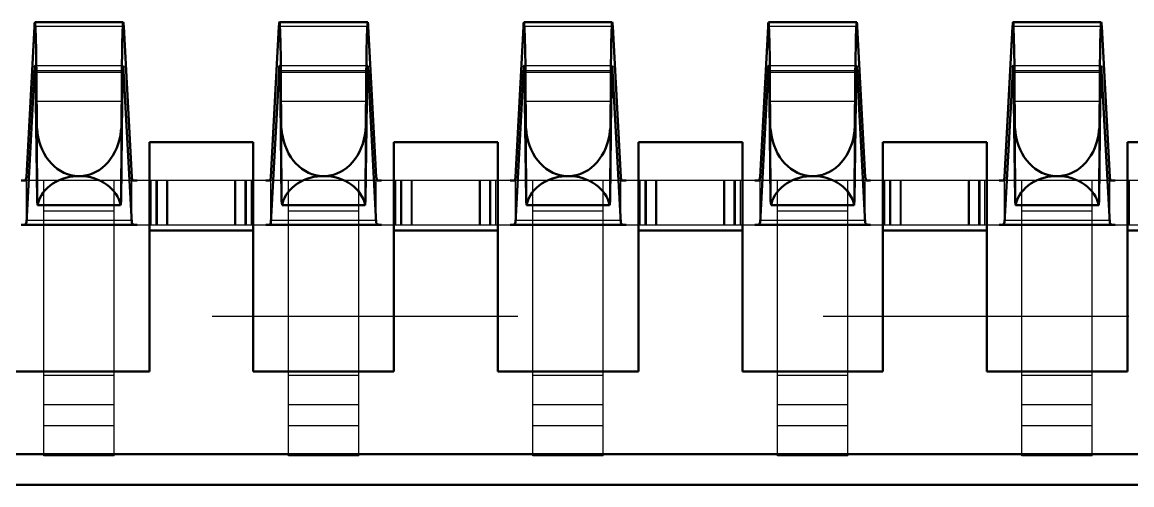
# Model space of a CAD drawing. Header units: millimetres. Extents: x -27 to 31.5, y -2.8 to 12.3.
# Drawn here: x -1.386 to 2.244, y -2.8 to -1.288 of the extents above; entities that cross this region are included whole.
import ezdxf

# ---------------------------------------------------------------- set-up
doc = ezdxf.new("R2010")
doc.units = ezdxf.units.MM
doc.linetypes.add('Dashed', pattern=[2, 1, -1])
for name, color, linetype, lineweight in [('AM_0', 7, 'Continuous', 50), ('AM_4', 3, 'Continuous', 25), ('AM_9', 6, 'Dashed', 25)]:
    doc.layers.add(name, color=color, linetype=linetype, lineweight=lineweight)

# ---------------------------------------------------------------- blocks, each defined once
blk = doc.blocks.new('1_ERF8_C_211_05_0_060PN_0_in_ERF8_060_05_0_L_DV_TR_4')
at = {"layer": 'AM_0'}
for p, q in [((-1.3722, -1.7948), (-1.346, -1.302)), ((-1.0556, -1.288), (-1.3444, -1.288)), ((-1.054, -1.302), (-1.0278, -1.7948)), ((-0.5722, -1.7948), (-0.546, -1.302)), ((-0.2556, -1.288), (-0.5444, -1.288)), ((-0.254, -1.302), (-0.2278, -1.7948)), ((0.2278, -1.7948), (0.254, -1.302)), ((0.5444, -1.288), (0.2556, -1.288)), ((0.546, -1.302), (0.5722, -1.7948)), ((1.0278, -1.7948), (1.054, -1.302)), ((1.3444, -1.288), (1.0556, -1.288)), ((1.346, -1.302), (1.3722, -1.7948)), ((1.8278, -1.7948), (1.854, -1.302)), ((2.1444, -1.288), (1.8556, -1.288)), ((2.146, -1.302), (2.1722, -1.7948)), ((-1.3455, -1.447), (-1.3722, -1.9438)), ((-1.3429, -1.447), (-1.3455, -1.447)), ((-1.3375, -1.8698), (-1.3396, -1.4519)), ((-1.0625, -1.8698), (-1.0604, -1.4519)), ((-1.0545, -1.447), (-1.0571, -1.447)), ((-1.0278, -1.9438), (-1.0545, -1.447)), ((-0.5455, -1.447), (-0.5722, -1.9438)), ((-0.5429, -1.447), (-0.5455, -1.447)), ((-0.5375, -1.8698), (-0.5396, -1.4519)), ((-0.2625, -1.8698), (-0.2604, -1.4519)), ((-0.2545, -1.447), (-0.2571, -1.447)), ((-0.2278, -1.9438), (-0.2545, -1.447)), ((0.2545, -1.447), (0.2278, -1.9438)), ((0.2571, -1.447), (0.2545, -1.447)), ((0.2604, -1.4519), (0.2625, -1.8698)), ((0.5375, -1.8698), (0.5396, -1.4519)), ((0.5455, -1.447), (0.5429, -1.447)), ((0.5722, -1.9438), (0.5455, -1.447)), ((1.0545, -1.447), (1.0278, -1.9438)), ((1.0571, -1.447), (1.0545, -1.447)), ((1.0604, -1.4519), (1.0625, -1.8698)), ((1.3375, -1.8698), (1.3396, -1.4519)), ((1.3455, -1.447), (1.3429, -1.447)), ((1.3722, -1.9438), (1.3455, -1.447)), ((1.8545, -1.447), (1.8278, -1.9438)), ((1.8571, -1.447), (1.8545, -1.447)), ((1.8625, -1.8698), (1.8604, -1.4519)), ((2.1375, -1.8698), (2.1396, -1.4519)), ((2.1455, -1.447), (2.1429, -1.447)), ((2.1722, -1.9438), (2.1455, -1.447)), ((-1.3375, -1.8698), (-1.3412, -1.547)), ((-1.0588, -1.547), (-1.0625, -1.8698)), ((-0.5375, -1.8698), (-0.5412, -1.547)), ((-0.2588, -1.547), (-0.2625, -1.8698)), ((0.2625, -1.8698), (0.2588, -1.547)), ((0.5412, -1.547), (0.5375, -1.8698)), ((1.0625, -1.8698), (1.0588, -1.547)), ((1.3412, -1.547), (1.3375, -1.8698)), ((1.8625, -1.8698), (1.8588, -1.547)), ((2.1412, -1.547), (2.1375, -1.8698)), ((-1.3751, -1.805), (-1.3896, -1.805)), ((-1.1919, -1.791), (-1.2081, -1.791)), ((-1.0104, -1.805), (-1.0249, -1.805)), ((-0.5751, -1.805), (-0.5896, -1.805)), ((-0.3919, -1.791), (-0.4081, -1.791)), ((-0.2104, -1.805), (-0.2249, -1.805)), ((0.2249, -1.805), (0.2104, -1.805)), ((0.4081, -1.791), (0.3919, -1.791)), ((0.5896, -1.805), (0.5751, -1.805)), ((1.0249, -1.805), (1.0104, -1.805)), ((1.2081, -1.791), (1.1919, -1.791)), ((1.3896, -1.805), (1.3751, -1.805)), ((1.8249, -1.805), (1.8104, -1.805)), ((2.0081, -1.791), (1.9919, -1.791)), ((2.1896, -1.805), (2.1751, -1.805)), ((-1.0641, -1.886), (-1.3359, -1.886)), ((-0.2641, -1.886), (-0.5359, -1.886)), ((0.5359, -1.886), (0.2641, -1.886)), ((1.3359, -1.886), (1.0641, -1.886)), ((2.1359, -1.886), (1.8641, -1.886)), ((-1.3896, -1.95), (-1.0104, -1.95)), ((-1.3828, -1.95), (-1.3817, -1.95)), ((-1.0183, -1.95), (-1.0172, -1.95)), ((-0.5896, -1.95), (-0.2104, -1.95)), ((-0.5828, -1.95), (-0.5817, -1.95)), ((-0.2183, -1.95), (-0.2172, -1.95)), ((0.2104, -1.95), (0.5896, -1.95)), ((0.2172, -1.95), (0.2183, -1.95)), ((0.5817, -1.95), (0.5828, -1.95)), ((1.0104, -1.95), (1.3896, -1.95)), ((1.0172, -1.95), (1.0183, -1.95)), ((1.3817, -1.95), (1.3828, -1.95)), ((1.8104, -1.95), (2.1896, -1.95)), ((1.8172, -1.95), (1.8183, -1.95)), ((2.1817, -1.95), (2.1828, -1.95))]:
    blk.add_line(p, q, dxfattribs=at)
for points in [[(-1.346, -1.302), (-1.3455, -1.294), (-1.3449, -1.2893), (-1.3444, -1.288)], [(-1.3444, -1.288), (-1.3439, -1.2897), (-1.3433, -1.2948), (-1.3428, -1.3032), (-1.3423, -1.315), (-1.3418, -1.33), (-1.3413, -1.3481), (-1.3408, -1.3692), (-1.3404, -1.393), (-1.34, -1.4195), (-1.3396, -1.4484), (-1.3396, -1.4519)], [(-1.0604, -1.4519), (-1.06, -1.4227), (-1.0596, -1.396), (-1.0592, -1.3718), (-1.0588, -1.3504), (-1.0583, -1.3319), (-1.0578, -1.3166), (-1.0572, -1.3044), (-1.0567, -1.2956), (-1.0562, -1.2901), (-1.0556, -1.288), (-1.0556, -1.288)], [(-1.0556, -1.288), (-1.055, -1.2896), (-1.0545, -1.2946), (-1.054, -1.302)], [(-0.546, -1.302), (-0.5455, -1.294), (-0.5449, -1.2893), (-0.5444, -1.288)], [(-0.5444, -1.288), (-0.5439, -1.2897), (-0.5433, -1.2948), (-0.5428, -1.3032), (-0.5423, -1.315), (-0.5418, -1.33), (-0.5413, -1.3481), (-0.5408, -1.3692), (-0.5404, -1.393), (-0.54, -1.4195), (-0.5396, -1.4484), (-0.5396, -1.4519)], [(-0.2604, -1.4519), (-0.26, -1.4227), (-0.2596, -1.396), (-0.2592, -1.3718), (-0.2588, -1.3504), (-0.2583, -1.3319), (-0.2578, -1.3166), (-0.2572, -1.3044), (-0.2567, -1.2956), (-0.2562, -1.2901), (-0.2556, -1.288), (-0.2556, -1.288)], [(-0.2556, -1.288), (-0.255, -1.2896), (-0.2545, -1.2946), (-0.254, -1.302)], [(0.254, -1.302), (0.2545, -1.294), (0.2551, -1.2893), (0.2556, -1.288)], [(0.2556, -1.288), (0.2561, -1.2897), (0.2567, -1.2948), (0.2572, -1.3032), (0.2577, -1.315), (0.2582, -1.33), (0.2587, -1.3481), (0.2592, -1.3692), (0.2596, -1.393), (0.26, -1.4195), (0.2604, -1.4484), (0.2604, -1.4519)], [(0.5396, -1.4519), (0.54, -1.4227), (0.5404, -1.396), (0.5408, -1.3718), (0.5412, -1.3504), (0.5417, -1.3319), (0.5422, -1.3166), (0.5428, -1.3044), (0.5433, -1.2956), (0.5438, -1.2901), (0.5444, -1.288), (0.5444, -1.288)], [(0.5444, -1.288), (0.545, -1.2896), (0.5455, -1.2946), (0.546, -1.302)], [(1.054, -1.302), (1.0545, -1.294), (1.0551, -1.2893), (1.0556, -1.288)], [(1.0556, -1.288), (1.0561, -1.2897), (1.0567, -1.2948), (1.0572, -1.3032), (1.0577, -1.315), (1.0582, -1.33), (1.0587, -1.3481), (1.0592, -1.3692), (1.0596, -1.393), (1.06, -1.4195), (1.0604, -1.4484), (1.0604, -1.4519)], [(1.3396, -1.4519), (1.34, -1.4227), (1.3404, -1.396), (1.3408, -1.3718), (1.3412, -1.3504), (1.3417, -1.3319), (1.3422, -1.3166), (1.3428, -1.3044), (1.3433, -1.2956), (1.3438, -1.2901), (1.3444, -1.288), (1.3444, -1.288)], [(1.3444, -1.288), (1.345, -1.2896), (1.3455, -1.2946), (1.346, -1.302)], [(1.854, -1.302), (1.8545, -1.294), (1.8551, -1.2893), (1.8556, -1.288)], [(1.8556, -1.288), (1.8561, -1.2897), (1.8567, -1.2948), (1.8572, -1.3032), (1.8577, -1.315), (1.8582, -1.33), (1.8587, -1.3481), (1.8592, -1.3692), (1.8596, -1.393), (1.86, -1.4195), (1.8604, -1.4484), (1.8604, -1.4519)], [(2.1396, -1.4519), (2.14, -1.4227), (2.1404, -1.396), (2.1408, -1.3718), (2.1412, -1.3504), (2.1417, -1.3319), (2.1422, -1.3166), (2.1428, -1.3044), (2.1433, -1.2956), (2.1438, -1.2901), (2.1444, -1.288), (2.1444, -1.288)], [(2.1444, -1.288), (2.145, -1.2896), (2.1455, -1.2946), (2.146, -1.302)], [(-1.3455, -1.447), (-1.3452, -1.44), (-1.3449, -1.4348), (-1.3446, -1.4316), (-1.3443, -1.4302), (-1.3442, -1.4302)], [(-1.3442, -1.4302), (-1.3439, -1.4312), (-1.3436, -1.4341), (-1.3433, -1.4389), (-1.343, -1.4457), (-1.3427, -1.4542), (-1.3424, -1.4645), (-1.3422, -1.4765), (-1.3419, -1.4901), (-1.3417, -1.5052), (-1.3415, -1.5217), (-1.3413, -1.5394), (-1.3412, -1.547)], [(-1.0588, -1.547), (-1.0586, -1.5288), (-1.0584, -1.5118), (-1.0582, -1.4961), (-1.0579, -1.4819), (-1.0577, -1.4693), (-1.0574, -1.4582), (-1.0571, -1.449), (-1.0568, -1.4415), (-1.0565, -1.4359), (-1.0562, -1.4322), (-1.0559, -1.4304), (-1.0558, -1.4302)], [(-1.0558, -1.4302), (-1.0555, -1.4312), (-1.0552, -1.4341), (-1.0549, -1.4389), (-1.0546, -1.4457), (-1.0545, -1.447)], [(-0.5455, -1.447), (-0.5452, -1.44), (-0.5449, -1.4348), (-0.5446, -1.4316), (-0.5443, -1.4302), (-0.5442, -1.4302)], [(-0.5442, -1.4302), (-0.5439, -1.4312), (-0.5436, -1.4341), (-0.5433, -1.4389), (-0.543, -1.4457), (-0.5427, -1.4542), (-0.5424, -1.4645), (-0.5422, -1.4765), (-0.5419, -1.4901), (-0.5417, -1.5052), (-0.5415, -1.5217), (-0.5413, -1.5394), (-0.5412, -1.547)], [(-0.2588, -1.547), (-0.2586, -1.5288), (-0.2584, -1.5118), (-0.2582, -1.4961), (-0.2579, -1.4819), (-0.2577, -1.4693), (-0.2574, -1.4582), (-0.2571, -1.449), (-0.2568, -1.4415), (-0.2565, -1.4359), (-0.2562, -1.4322), (-0.2559, -1.4304), (-0.2558, -1.4302)], [(-0.2558, -1.4302), (-0.2555, -1.4312), (-0.2552, -1.4341), (-0.2549, -1.4389), (-0.2546, -1.4457), (-0.2545, -1.447)], [(0.2545, -1.447), (0.2548, -1.44), (0.2551, -1.4348), (0.2554, -1.4316), (0.2557, -1.4302), (0.2558, -1.4302)], [(0.2558, -1.4302), (0.2561, -1.4312), (0.2564, -1.4341), (0.2567, -1.4389), (0.257, -1.4457), (0.2573, -1.4542), (0.2576, -1.4645), (0.2578, -1.4765), (0.2581, -1.4901), (0.2583, -1.5052), (0.2585, -1.5217), (0.2587, -1.5394), (0.2588, -1.547)], [(0.5412, -1.547), (0.5414, -1.5288), (0.5416, -1.5118), (0.5418, -1.4961), (0.5421, -1.4819), (0.5423, -1.4693), (0.5426, -1.4582), (0.5429, -1.449), (0.5432, -1.4415), (0.5435, -1.4359), (0.5438, -1.4322), (0.5441, -1.4304), (0.5442, -1.4302)], [(0.5442, -1.4302), (0.5445, -1.4312), (0.5448, -1.4341), (0.5451, -1.4389), (0.5454, -1.4457), (0.5455, -1.447)], [(1.0545, -1.447), (1.0548, -1.44), (1.0551, -1.4348), (1.0554, -1.4316), (1.0557, -1.4302), (1.0558, -1.4302)], [(1.0558, -1.4302), (1.0561, -1.4312), (1.0564, -1.4341), (1.0567, -1.4389), (1.057, -1.4457), (1.0573, -1.4542), (1.0576, -1.4645), (1.0578, -1.4765), (1.0581, -1.4901), (1.0583, -1.5052), (1.0585, -1.5217), (1.0587, -1.5394), (1.0588, -1.547)], [(1.3412, -1.547), (1.3414, -1.5288), (1.3416, -1.5118), (1.3418, -1.4961), (1.3421, -1.4819), (1.3423, -1.4693), (1.3426, -1.4582), (1.3429, -1.449), (1.3432, -1.4415), (1.3435, -1.4359), (1.3438, -1.4322), (1.3441, -1.4304), (1.3442, -1.4302)], [(1.3442, -1.4302), (1.3445, -1.4312), (1.3448, -1.4341), (1.3451, -1.4389), (1.3454, -1.4457), (1.3455, -1.447)], [(1.8545, -1.447), (1.8548, -1.44), (1.8551, -1.4348), (1.8554, -1.4316), (1.8557, -1.4302), (1.8558, -1.4302)], [(1.8558, -1.4302), (1.8561, -1.4312), (1.8564, -1.4341), (1.8567, -1.4389), (1.857, -1.4457), (1.8573, -1.4542), (1.8576, -1.4645), (1.8578, -1.4765), (1.8581, -1.4901), (1.8583, -1.5052), (1.8585, -1.5217), (1.8587, -1.5394), (1.8588, -1.547)], [(2.1412, -1.547), (2.1414, -1.5288), (2.1416, -1.5118), (2.1418, -1.4961), (2.1421, -1.4819), (2.1423, -1.4693), (2.1426, -1.4582), (2.1429, -1.449), (2.1432, -1.4415), (2.1435, -1.4359), (2.1438, -1.4322), (2.1441, -1.4304), (2.1442, -1.4302)], [(2.1442, -1.4302), (2.1445, -1.4312), (2.1448, -1.4341), (2.1451, -1.4389), (2.1454, -1.4457), (2.1455, -1.447)], [(-1.3375, -1.6351), (-1.3362, -1.6496), (-1.3338, -1.6639), (-1.3304, -1.6779), (-1.3261, -1.6915), (-1.3207, -1.7046), (-1.3145, -1.7171), (-1.3074, -1.7288), (-1.2994, -1.7398), (-1.2908, -1.7499), (-1.2814, -1.759), (-1.2714, -1.7671), (-1.2608, -1.7741), (-1.2498, -1.78), (-1.2384, -1.7847), (-1.2267, -1.7881), (-1.2149, -1.7903), (-1.2081, -1.791)], [(-1.1919, -1.791), (-1.1799, -1.7895), (-1.1681, -1.7867), (-1.1565, -1.7828), (-1.1453, -1.7775), (-1.1345, -1.7712), (-1.1242, -1.7637), (-1.1144, -1.7551), (-1.1053, -1.7456), (-1.097, -1.7351), (-1.0894, -1.7238), (-1.0826, -1.7117), (-1.0768, -1.6989), (-1.0719, -1.6856), (-1.0679, -1.6718), (-1.065, -1.6576), (-1.0631, -1.6432), (-1.0625, -1.6351)], [(-0.5375, -1.6351), (-0.5362, -1.6496), (-0.5338, -1.6639), (-0.5304, -1.6779), (-0.5261, -1.6915), (-0.5207, -1.7046), (-0.5145, -1.7171), (-0.5074, -1.7288), (-0.4994, -1.7398), (-0.4908, -1.7499), (-0.4814, -1.759), (-0.4714, -1.7671), (-0.4608, -1.7741), (-0.4498, -1.78), (-0.4384, -1.7847), (-0.4267, -1.7881), (-0.4149, -1.7903), (-0.4081, -1.791)], [(-0.3919, -1.791), (-0.3799, -1.7895), (-0.3681, -1.7867), (-0.3565, -1.7828), (-0.3453, -1.7775), (-0.3345, -1.7712), (-0.3242, -1.7637), (-0.3144, -1.7551), (-0.3053, -1.7456), (-0.297, -1.7351), (-0.2894, -1.7238), (-0.2826, -1.7117), (-0.2768, -1.6989), (-0.2719, -1.6856), (-0.2679, -1.6718), (-0.265, -1.6576), (-0.2631, -1.6432), (-0.2625, -1.6351)], [(0.2625, -1.6351), (0.2638, -1.6496), (0.2662, -1.6639), (0.2696, -1.6779), (0.2739, -1.6915), (0.2793, -1.7046), (0.2855, -1.7171), (0.2926, -1.7288), (0.3006, -1.7398), (0.3092, -1.7499), (0.3186, -1.759), (0.3286, -1.7671), (0.3392, -1.7741), (0.3502, -1.78), (0.3616, -1.7847), (0.3733, -1.7881), (0.3851, -1.7903), (0.3919, -1.791)], [(0.4081, -1.791), (0.4201, -1.7895), (0.4319, -1.7867), (0.4435, -1.7828), (0.4547, -1.7775), (0.4655, -1.7712), (0.4758, -1.7637), (0.4856, -1.7551), (0.4947, -1.7456), (0.503, -1.7351), (0.5106, -1.7238), (0.5174, -1.7117), (0.5232, -1.6989), (0.5281, -1.6856), (0.5321, -1.6718), (0.535, -1.6576), (0.5369, -1.6432), (0.5375, -1.6351)], [(1.0625, -1.6351), (1.0638, -1.6496), (1.0662, -1.6639), (1.0696, -1.6779), (1.0739, -1.6915), (1.0793, -1.7046), (1.0855, -1.7171), (1.0926, -1.7288), (1.1006, -1.7398), (1.1092, -1.7499), (1.1186, -1.759), (1.1286, -1.7671), (1.1392, -1.7741), (1.1502, -1.78), (1.1616, -1.7847), (1.1733, -1.7881), (1.1851, -1.7903), (1.1919, -1.791)], [(1.2081, -1.791), (1.2201, -1.7895), (1.2319, -1.7867), (1.2435, -1.7828), (1.2547, -1.7775), (1.2655, -1.7712), (1.2758, -1.7637), (1.2856, -1.7551), (1.2947, -1.7456), (1.303, -1.7351), (1.3106, -1.7238), (1.3174, -1.7117), (1.3232, -1.6989), (1.3281, -1.6856), (1.3321, -1.6718), (1.335, -1.6576), (1.3369, -1.6432), (1.3375, -1.6351)], [(1.8625, -1.6351), (1.8638, -1.6496), (1.8662, -1.6639), (1.8696, -1.6779), (1.8739, -1.6915), (1.8793, -1.7046), (1.8855, -1.7171), (1.8926, -1.7288), (1.9006, -1.7398), (1.9092, -1.7499), (1.9186, -1.759), (1.9286, -1.7671), (1.9392, -1.7741), (1.9502, -1.78), (1.9616, -1.7847), (1.9733, -1.7881), (1.9851, -1.7903), (1.9919, -1.791)], [(2.0081, -1.791), (2.0201, -1.7895), (2.0319, -1.7867), (2.0435, -1.7828), (2.0547, -1.7775), (2.0655, -1.7712), (2.0758, -1.7637), (2.0856, -1.7551), (2.0947, -1.7456), (2.103, -1.7351), (2.1106, -1.7238), (2.1174, -1.7117), (2.1232, -1.6989), (2.1281, -1.6856), (2.1321, -1.6718), (2.135, -1.6576), (2.1369, -1.6432), (2.1375, -1.6351)], [(-1.3722, -1.7948), (-1.3738, -1.802), (-1.3751, -1.805)], [(-1.2081, -1.791), (-1.2201, -1.792), (-1.2319, -1.7939), (-1.2435, -1.7966), (-1.2547, -1.8002), (-1.2655, -1.8045), (-1.2758, -1.8096), (-1.2856, -1.8154), (-1.2947, -1.8219), (-1.303, -1.829), (-1.3106, -1.8367), (-1.3174, -1.845), (-1.3232, -1.8536), (-1.3281, -1.8627), (-1.3321, -1.8721), (-1.335, -1.8817), (-1.3359, -1.886)], [(-1.0641, -1.886), (-1.0665, -1.8763), (-1.07, -1.8668), (-1.0745, -1.8576), (-1.08, -1.8487), (-1.0863, -1.8403), (-1.0936, -1.8323), (-1.1016, -1.825), (-1.1104, -1.8182), (-1.1198, -1.812), (-1.1299, -1.8066), (-1.1405, -1.802), (-1.1516, -1.7981), (-1.163, -1.795), (-1.1747, -1.7927), (-1.1866, -1.7913), (-1.1919, -1.791)], [(-1.0249, -1.805), (-1.0274, -1.7978), (-1.0278, -1.7948)], [(-0.5722, -1.7948), (-0.5738, -1.802), (-0.5751, -1.805)], [(-0.4081, -1.791), (-0.4201, -1.792), (-0.4319, -1.7939), (-0.4435, -1.7966), (-0.4547, -1.8002), (-0.4655, -1.8045), (-0.4758, -1.8096), (-0.4856, -1.8154), (-0.4947, -1.8219), (-0.503, -1.829), (-0.5106, -1.8367), (-0.5174, -1.845), (-0.5232, -1.8536), (-0.5281, -1.8627), (-0.5321, -1.8721), (-0.535, -1.8817), (-0.5359, -1.886)], [(-0.2641, -1.886), (-0.2665, -1.8763), (-0.27, -1.8668), (-0.2745, -1.8576), (-0.28, -1.8487), (-0.2863, -1.8403), (-0.2936, -1.8323), (-0.3016, -1.825), (-0.3104, -1.8182), (-0.3198, -1.812), (-0.3299, -1.8066), (-0.3405, -1.802), (-0.3516, -1.7981), (-0.363, -1.795), (-0.3747, -1.7927), (-0.3866, -1.7913), (-0.3919, -1.791)], [(-0.2249, -1.805), (-0.2274, -1.7978), (-0.2278, -1.7948)], [(0.2278, -1.7948), (0.2262, -1.802), (0.2249, -1.805)], [(0.3919, -1.791), (0.3799, -1.792), (0.3681, -1.7939), (0.3565, -1.7966), (0.3453, -1.8002), (0.3345, -1.8045), (0.3242, -1.8096), (0.3144, -1.8154), (0.3053, -1.8219), (0.297, -1.829), (0.2894, -1.8367), (0.2826, -1.845), (0.2768, -1.8536), (0.2719, -1.8627), (0.2679, -1.8721), (0.265, -1.8817), (0.2641, -1.886)], [(0.5359, -1.886), (0.5335, -1.8763), (0.53, -1.8668), (0.5255, -1.8576), (0.52, -1.8487), (0.5137, -1.8403), (0.5064, -1.8323), (0.4984, -1.825), (0.4896, -1.8182), (0.4802, -1.812), (0.4701, -1.8066), (0.4595, -1.802), (0.4484, -1.7981), (0.437, -1.795), (0.4253, -1.7927), (0.4134, -1.7913), (0.4081, -1.791)], [(0.5751, -1.805), (0.5726, -1.7978), (0.5722, -1.7948)], [(1.0278, -1.7948), (1.0262, -1.802), (1.0249, -1.805)], [(1.1919, -1.791), (1.1799, -1.792), (1.1681, -1.7939), (1.1565, -1.7966), (1.1453, -1.8002), (1.1345, -1.8045), (1.1242, -1.8096), (1.1144, -1.8154), (1.1053, -1.8219), (1.097, -1.829), (1.0894, -1.8367), (1.0826, -1.845), (1.0768, -1.8536), (1.0719, -1.8627), (1.0679, -1.8721), (1.065, -1.8817), (1.0641, -1.886)], [(1.3359, -1.886), (1.3335, -1.8763), (1.33, -1.8668), (1.3255, -1.8576), (1.32, -1.8487), (1.3137, -1.8403), (1.3064, -1.8323), (1.2984, -1.825), (1.2896, -1.8182), (1.2802, -1.812), (1.2701, -1.8066), (1.2595, -1.802), (1.2484, -1.7981), (1.237, -1.795), (1.2253, -1.7927), (1.2134, -1.7913), (1.2081, -1.791)], [(1.3751, -1.805), (1.3726, -1.7978), (1.3722, -1.7948)], [(1.8278, -1.7948), (1.8262, -1.802), (1.8249, -1.805)], [(1.9919, -1.791), (1.9799, -1.792), (1.9681, -1.7939), (1.9565, -1.7966), (1.9453, -1.8002), (1.9345, -1.8045), (1.9242, -1.8096), (1.9144, -1.8154), (1.9053, -1.8219), (1.897, -1.829), (1.8894, -1.8367), (1.8826, -1.845), (1.8768, -1.8536), (1.8719, -1.8627), (1.8679, -1.8721), (1.865, -1.8817), (1.8641, -1.886)], [(2.1359, -1.886), (2.1335, -1.8763), (2.13, -1.8668), (2.1255, -1.8576), (2.12, -1.8487), (2.1137, -1.8403), (2.1064, -1.8323), (2.0984, -1.825), (2.0896, -1.8182), (2.0802, -1.812), (2.0701, -1.8066), (2.0595, -1.802), (2.0484, -1.7981), (2.037, -1.795), (2.0253, -1.7927), (2.0134, -1.7913), (2.0081, -1.791)], [(2.1751, -1.805), (2.1726, -1.7978), (2.1722, -1.7948)], [(-1.3359, -1.886), (-1.3374, -1.8716), (-1.3375, -1.8698)], [(-1.0625, -1.8698), (-1.0638, -1.8842), (-1.0641, -1.886)], [(-0.5359, -1.886), (-0.5374, -1.8716), (-0.5375, -1.8698)], [(-0.2625, -1.8698), (-0.2638, -1.8842), (-0.2641, -1.886)], [(0.2641, -1.886), (0.2626, -1.8716), (0.2625, -1.8698)], [(0.5375, -1.8698), (0.5362, -1.8842), (0.5359, -1.886)], [(1.0641, -1.886), (1.0626, -1.8716), (1.0625, -1.8698)], [(1.3375, -1.8698), (1.3362, -1.8842), (1.3359, -1.886)], [(1.8641, -1.886), (1.8626, -1.8716), (1.8625, -1.8698)], [(2.1375, -1.8698), (2.1362, -1.8842), (2.1359, -1.886)], [(-1.3817, -1.95), (-1.3752, -1.9487), (-1.3722, -1.9438)], [(-1.0278, -1.9438), (-1.025, -1.9486), (-1.0183, -1.95)], [(-0.5817, -1.95), (-0.5752, -1.9487), (-0.5722, -1.9438)], [(-0.2278, -1.9438), (-0.225, -1.9486), (-0.2183, -1.95)], [(0.2183, -1.95), (0.2248, -1.9487), (0.2278, -1.9438)], [(0.5722, -1.9438), (0.575, -1.9486), (0.5817, -1.95)], [(1.0183, -1.95), (1.0248, -1.9487), (1.0278, -1.9438)], [(1.3722, -1.9438), (1.375, -1.9486), (1.3817, -1.95)], [(1.8183, -1.95), (1.8248, -1.9487), (1.8278, -1.9438)], [(2.1722, -1.9438), (2.175, -1.9486), (2.1817, -1.95)]]:
    blk.add_lwpolyline(points, dxfattribs=at)
at = {"layer": 'AM_4'}
for p, q in [((-1.0604, -1.4519), (-1.3396, -1.4519)), ((-0.2604, -1.4519), (-0.5396, -1.4519)), ((0.5396, -1.4519), (0.2604, -1.4519)), ((1.3396, -1.4519), (1.0604, -1.4519)), ((2.1396, -1.4519), (1.8604, -1.4519)), ((-1.3722, -1.9438), (-1.3722, -1.7948)), ((-1.0278, -1.9438), (-1.0278, -1.7948)), ((-0.5722, -1.9438), (-0.5722, -1.7948)), ((-0.2278, -1.9438), (-0.2278, -1.7948)), ((0.2278, -1.9438), (0.2278, -1.7948)), ((0.5722, -1.9438), (0.5722, -1.7948)), ((1.0278, -1.9438), (1.0278, -1.7948)), ((1.3722, -1.9438), (1.3722, -1.7948)), ((1.8278, -1.9438), (1.8278, -1.7948)), ((2.1722, -1.9438), (2.1722, -1.7948)), ((-1.0283, -1.936), (-1.3717, -1.936)), ((-0.2283, -1.936), (-0.5717, -1.936)), ((0.5717, -1.936), (0.2283, -1.936)), ((1.3717, -1.936), (1.0283, -1.936)), ((2.1717, -1.936), (1.8283, -1.936))]:
    blk.add_line(p, q, dxfattribs=at)
at = {"layer": 'AM_9'}
for p, q in [((-1.054, -1.302), (-1.346, -1.302)), ((-0.254, -1.302), (-0.546, -1.302)), ((0.546, -1.302), (0.254, -1.302)), ((1.346, -1.302), (1.054, -1.302)), ((2.146, -1.302), (1.854, -1.302)), ((-1.0558, -1.4302), (-1.3442, -1.4302)), ((-1.0571, -1.447), (-1.3429, -1.447)), ((-0.2558, -1.4302), (-0.5442, -1.4302)), ((-0.2571, -1.447), (-0.5429, -1.447)), ((0.5442, -1.4302), (0.2558, -1.4302)), ((0.5429, -1.447), (0.2571, -1.447)), ((1.3442, -1.4302), (1.0558, -1.4302)), ((1.3429, -1.447), (1.0571, -1.447)), ((2.1442, -1.4302), (1.8558, -1.4302)), ((2.1429, -1.447), (1.8571, -1.447)), ((-1.0588, -1.547), (-1.3412, -1.547)), ((-0.2588, -1.547), (-0.5412, -1.547)), ((0.5412, -1.547), (0.2588, -1.547)), ((1.3412, -1.547), (1.0588, -1.547)), ((2.1412, -1.547), (1.8588, -1.547)), ((-1.0249, -1.805), (-1.3751, -1.805)), ((-1.315, -2.705), (-1.315, -1.805)), ((-1.085, -2.705), (-1.085, -1.805)), ((-0.5896, -1.805), (-1.0104, -1.805)), ((-0.9638, -1.95), (-0.9638, -1.805)), ((-0.9476, -1.95), (-0.9476, -1.805)), ((-0.9438, -1.95), (-0.9438, -1.805)), ((-0.913, -1.95), (-0.913, -1.805)), ((-0.91, -1.95), (-0.91, -1.805)), ((-0.69, -1.95), (-0.69, -1.805)), ((-0.687, -1.95), (-0.687, -1.805)), ((-0.6562, -1.95), (-0.6562, -1.805)), ((-0.6524, -1.95), (-0.6524, -1.805)), ((-0.6362, -1.95), (-0.6362, -1.805)), ((-0.2249, -1.805), (-0.5751, -1.805)), ((-0.515, -2.705), (-0.515, -1.805)), ((-0.285, -2.705), (-0.285, -1.805)), ((0.2104, -1.805), (-0.2104, -1.805)), ((-0.1638, -1.95), (-0.1638, -1.805)), ((-0.1476, -1.95), (-0.1476, -1.805)), ((-0.1438, -1.95), (-0.1438, -1.805)), ((-0.113, -1.95), (-0.113, -1.805)), ((-0.11, -1.95), (-0.11, -1.805)), ((0.11, -1.95), (0.11, -1.805)), ((0.113, -1.95), (0.113, -1.805)), ((0.1438, -1.95), (0.1438, -1.805)), ((0.1476, -1.95), (0.1476, -1.805)), ((0.1638, -1.95), (0.1638, -1.805)), ((0.5751, -1.805), (0.2249, -1.805)), ((0.285, -2.705), (0.285, -1.805)), ((0.515, -2.705), (0.515, -1.805)), ((1.0104, -1.805), (0.5896, -1.805)), ((0.6362, -1.95), (0.6362, -1.805)), ((0.6524, -1.95), (0.6524, -1.805)), ((0.6562, -1.95), (0.6562, -1.805)), ((0.687, -1.95), (0.687, -1.805)), ((0.69, -1.95), (0.69, -1.805)), ((0.91, -1.95), (0.91, -1.805)), ((0.913, -1.95), (0.913, -1.805)), ((0.9438, -1.95), (0.9438, -1.805)), ((0.9476, -1.95), (0.9476, -1.805)), ((0.9638, -1.95), (0.9638, -1.805)), ((1.3751, -1.805), (1.0249, -1.805)), ((1.085, -2.705), (1.085, -1.805)), ((1.315, -2.705), (1.315, -1.805)), ((1.8104, -1.805), (1.3896, -1.805)), ((1.4362, -1.95), (1.4362, -1.805)), ((1.4524, -1.95), (1.4524, -1.805)), ((1.4562, -1.95), (1.4562, -1.805)), ((1.487, -1.95), (1.487, -1.805)), ((1.49, -1.95), (1.49, -1.805)), ((1.71, -1.95), (1.71, -1.805)), ((1.713, -1.95), (1.713, -1.805)), ((1.7438, -1.95), (1.7438, -1.805)), ((1.7476, -1.95), (1.7476, -1.805)), ((1.7638, -1.95), (1.7638, -1.805)), ((2.1751, -1.805), (1.8249, -1.805)), ((1.885, -2.705), (1.885, -1.805)), ((2.115, -2.705), (2.115, -1.805)), ((2.6104, -1.805), (2.1896, -1.805)), ((2.2362, -1.95), (2.2362, -1.805)), ((-1.085, -1.906), (-1.315, -1.906)), ((-0.285, -1.906), (-0.515, -1.906)), ((0.515, -1.906), (0.285, -1.906)), ((1.315, -1.906), (1.085, -1.906)), ((2.115, -1.906), (1.885, -1.906)), ((-1.0172, -1.95), (-1.3828, -1.95)), ((-1.0104, -1.95), (-0.5896, -1.95)), ((-0.2172, -1.95), (-0.5828, -1.95)), ((-0.2104, -1.95), (0.2104, -1.95)), ((0.5828, -1.95), (0.2172, -1.95)), ((0.5896, -1.95), (1.0104, -1.95)), ((1.3828, -1.95), (1.0172, -1.95)), ((1.3896, -1.95), (1.8104, -1.95)), ((2.1828, -1.95), (1.8172, -1.95)), ((2.1896, -1.95), (2.6104, -1.95)), ((-1.085, -2.4432), (-1.315, -2.4432)), ((-0.285, -2.4432), (-0.515, -2.4432)), ((0.515, -2.4432), (0.285, -2.4432)), ((1.315, -2.4432), (1.085, -2.4432)), ((2.115, -2.4432), (1.885, -2.4432)), ((-1.085, -2.539), (-1.315, -2.539)), ((-0.285, -2.539), (-0.515, -2.539)), ((0.515, -2.539), (0.285, -2.539)), ((1.315, -2.539), (1.085, -2.539)), ((2.115, -2.539), (1.885, -2.539)), ((-1.085, -2.607), (-1.315, -2.607)), ((-0.285, -2.607), (-0.515, -2.607)), ((0.515, -2.607), (0.285, -2.607)), ((1.315, -2.607), (1.085, -2.607)), ((2.115, -2.607), (1.885, -2.607)), ((-1.085, -2.705), (-1.315, -2.705)), ((-0.285, -2.705), (-0.515, -2.705)), ((0.515, -2.705), (0.285, -2.705)), ((1.315, -2.705), (1.085, -2.705)), ((2.115, -2.705), (1.885, -2.705))]:
    blk.add_line(p, q, dxfattribs=at)
blk = doc.blocks.new('2_ERF8_060_05_0_DVTR_0_in_ERF8_060_05_0_L_DV_TR_4')
at = {"layer": 'AM_0'}
for p, q in [((-0.97, -2.43), (-0.97, -1.68)), ((-0.97, -1.68), (-0.63, -1.68)), ((-0.63, -1.68), (-0.63, -2.43)), ((-0.17, -2.43), (-0.17, -1.68)), ((-0.17, -1.68), (0.17, -1.68)), ((0.17, -1.68), (0.17, -2.43)), ((0.63, -2.43), (0.63, -1.68)), ((0.63, -1.68), (0.97, -1.68)), ((0.97, -1.68), (0.97, -2.43)), ((1.43, -2.43), (1.43, -1.68)), ((1.43, -1.68), (1.77, -1.68)), ((1.77, -1.68), (1.77, -2.43)), ((2.23, -2.43), (2.23, -1.68)), ((2.23, -1.68), (2.57, -1.68)), ((-0.63, -1.9687), (-0.97, -1.9687)), ((0.17, -1.9687), (-0.17, -1.9687)), ((0.97, -1.9687), (0.63, -1.9687)), ((1.77, -1.9687), (1.43, -1.9687)), ((2.57, -1.9687), (2.23, -1.9687)), ((-1.43, -2.43), (-0.97, -2.43)), ((-0.63, -2.43), (-0.17, -2.43)), ((0.17, -2.43), (0.63, -2.43)), ((0.97, -2.43), (1.43, -2.43)), ((1.77, -2.43), (2.23, -2.43)), ((-25.55, -2.7), (27, -2.7)), ((-25.45, -2.8), (27, -2.8))]:
    blk.add_line(p, q, dxfattribs=at)
at = {"layer": 'AM_9'}
blk.add_line((24.235, -2.25), (-24.235, -2.25), dxfattribs=at)

msp = doc.modelspace()

# ---------------------------------------------------------------- block references
for name in ['2_ERF8_060_05_0_DVTR_0_in_ERF8_060_05_0_L_DV_TR_4', '1_ERF8_C_211_05_0_060PN_0_in_ERF8_060_05_0_L_DV_TR_4']:
    msp.add_blockref(name, (0, 0))

doc.saveas('drawing.dxf')
